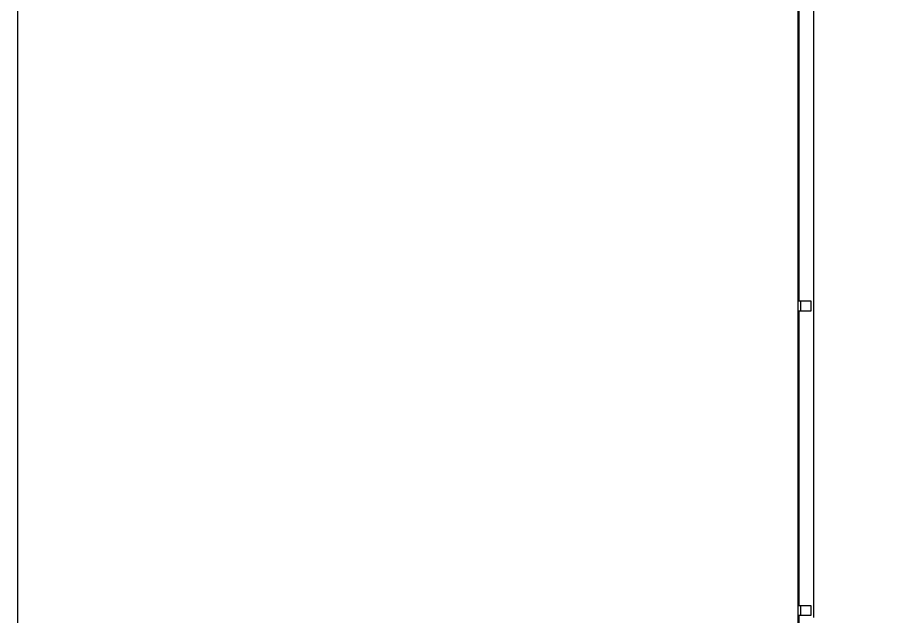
# Model space of a CAD drawing. Extents: x 11182 to 734459, y -1391328 to 152085.
# Drawn here: x 313980 to 335885, y -1322886 to -1307896 of the extents above; entities that cross this region are included whole.
import ezdxf

# ---------------------------------------------------------------- set-up
doc = ezdxf.new("R2010")
doc.units = 0
doc.header["$LTSCALE"] = 500
doc.header["$MEASUREMENT"] = 0
doc.layers.add('0_Defpoints', color=106, linetype='CONTINUOUS', plot=False)
doc.layers.add('1_Wall_Exist', color=251, linetype='CONTINUOUS')

msp = doc.modelspace()

# ---------------------------------------------------------------- linework, layer by layer
at = {"layer": '0_Defpoints'}
msp.add_lwpolyline([(391388, -1271696), (313980, -1271696), (313980, -1391328), (391388, -1391328)], close=True, dxfattribs=at)
at = {"layer": '1_Wall_Exist'}
for p, q in [((333511, -1285944), (333511, -1344584)), ((333911, -1307316), (333911, -1322912)), ((333544, -1307621), (333544, -1314987)), ((333544, -1314987), (333838, -1314987)), ((333584, -1314987), (333584, -1315241)), ((333838, -1314987), (333838, -1315241)), ((333838, -1315241), (333544, -1315241)), ((333544, -1315241), (333544, -1322607)), ((333544, -1322607), (333838, -1322607)), ((333584, -1322607), (333584, -1322861)), ((333838, -1322607), (333838, -1322861)), ((333838, -1322861), (333544, -1322861)), ((333544, -1322861), (333544, -1330227))]:
    msp.add_line(p, q, dxfattribs=at)

doc.saveas('drawing.dxf')
